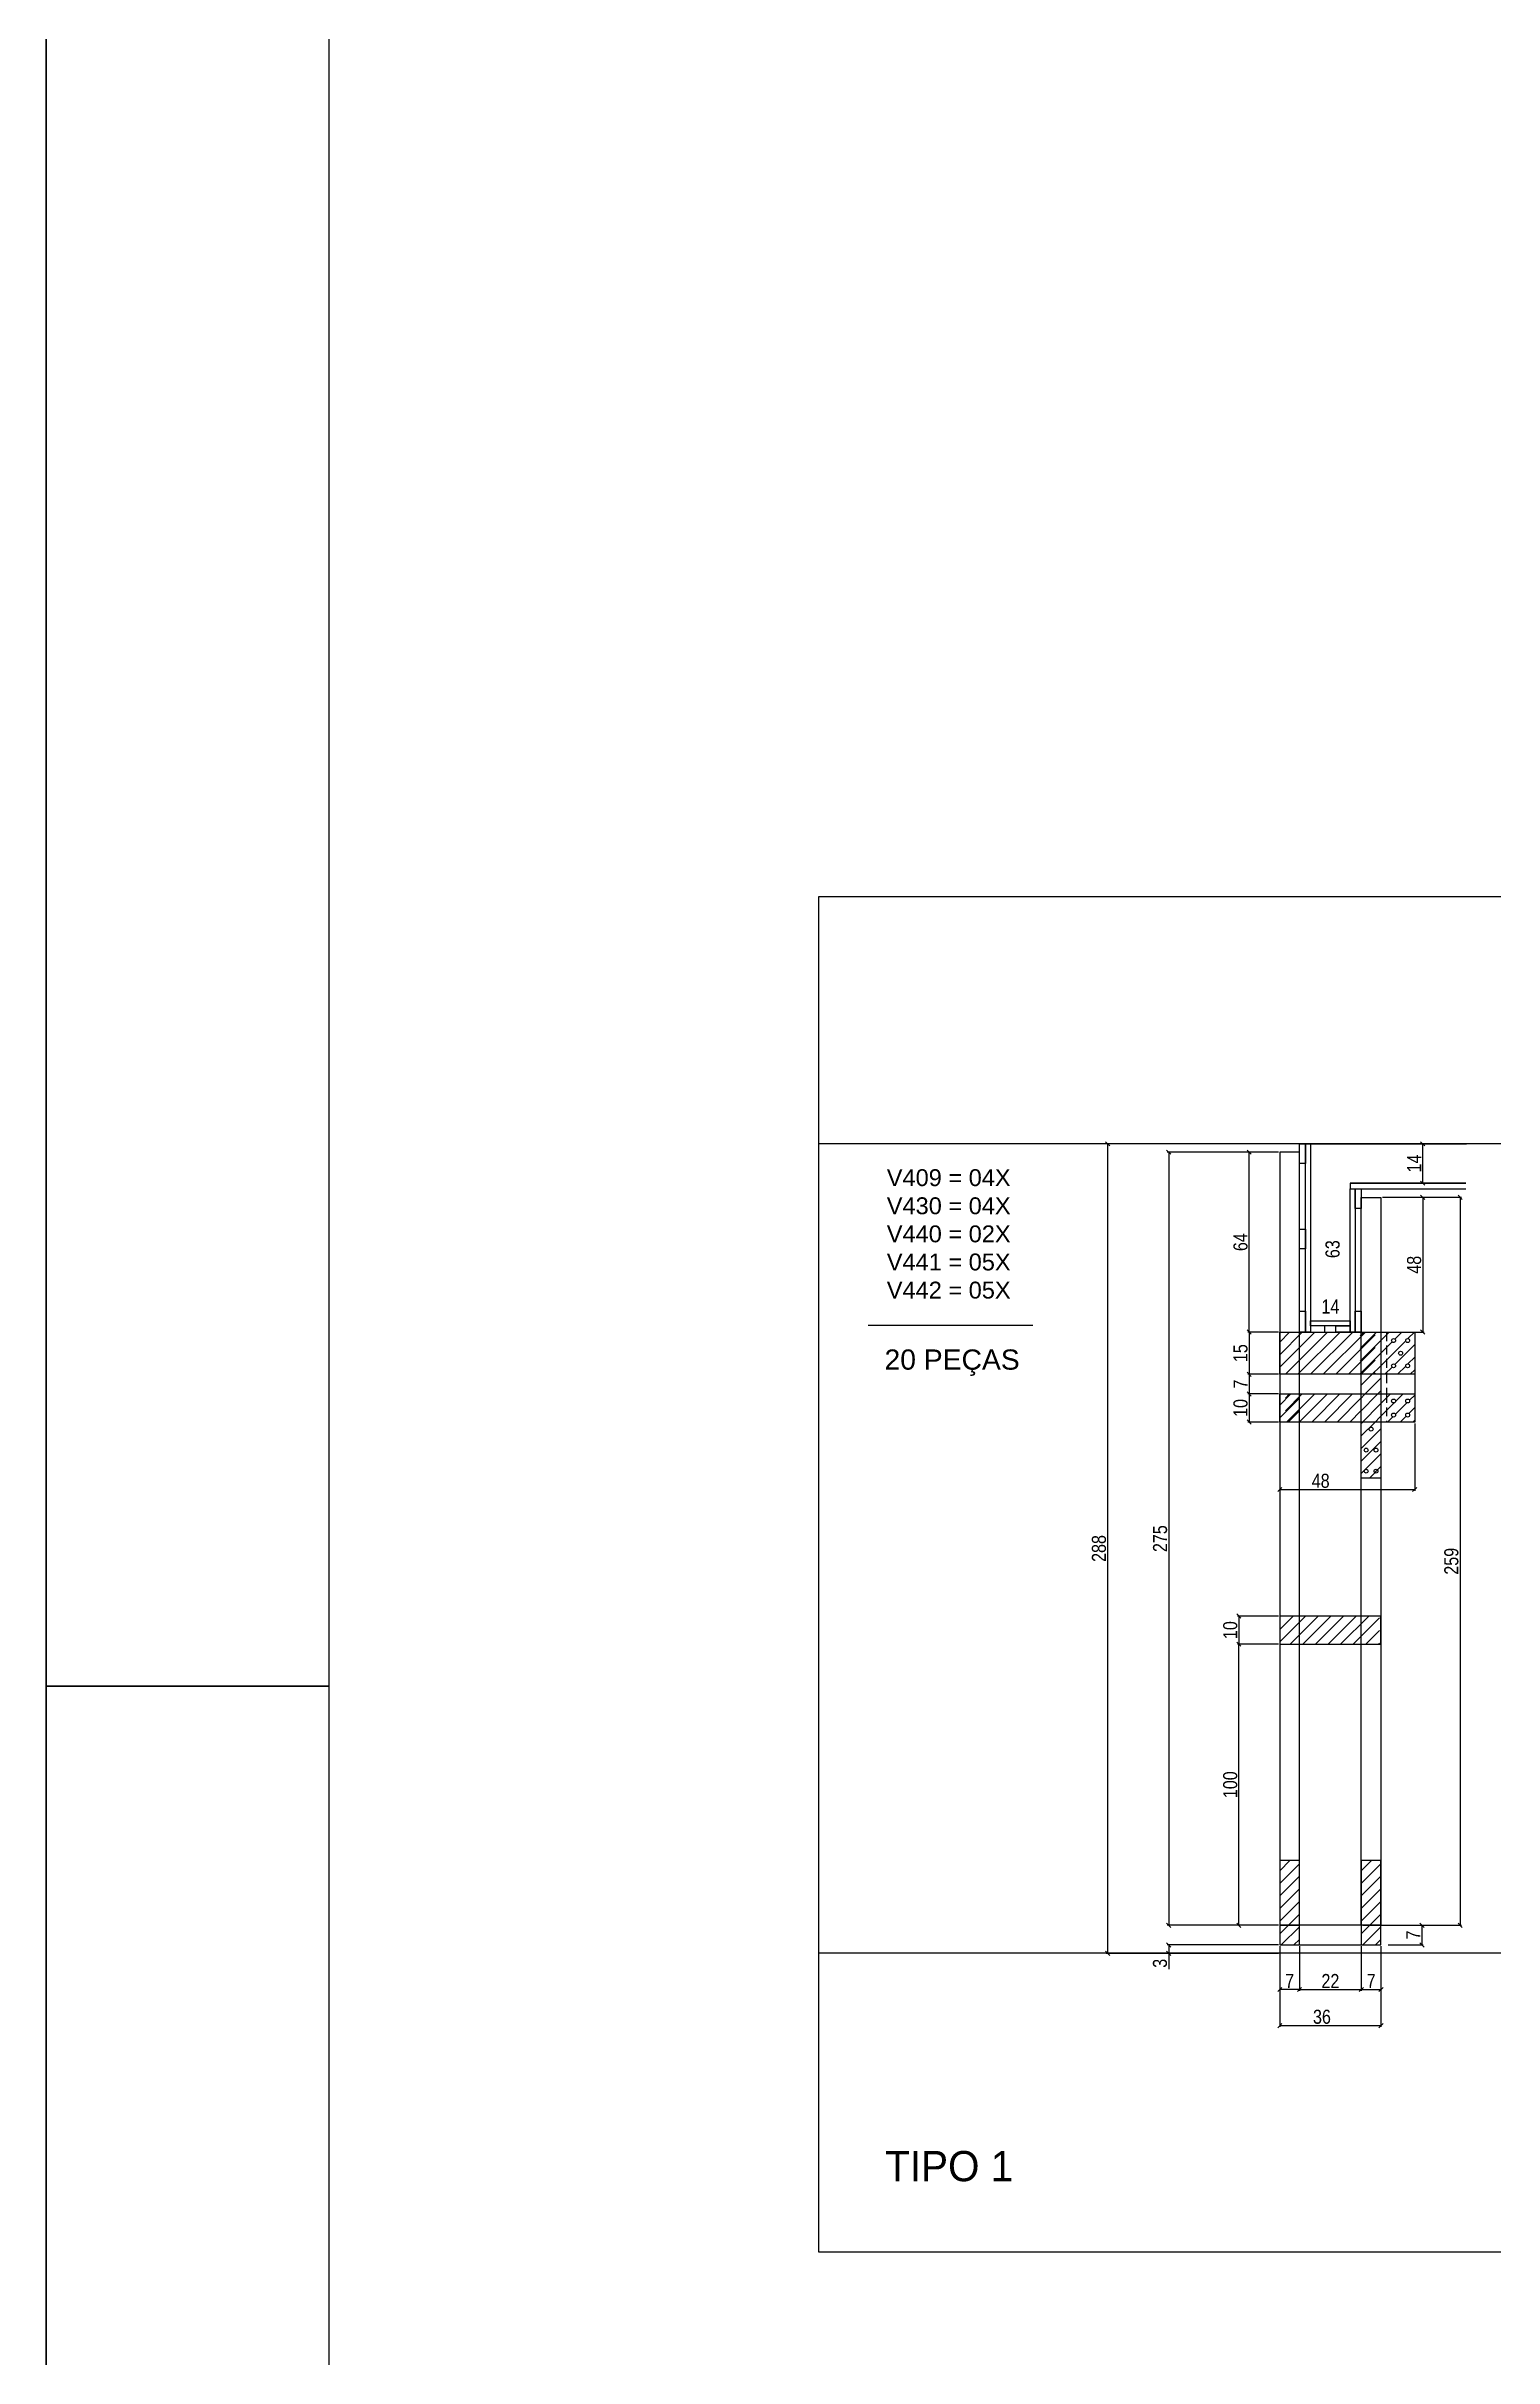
# Model space of a CAD drawing. Extents: x 17311 to 161354, y 153625 to 213544.
# Drawn here: x 17311 to 18340, y 209403 to 211047 of the extents above; entities that cross this region are included whole.
import ezdxf

# ---------------------------------------------------------------- set-up
doc = ezdxf.new("R2010")
doc.units = 0
doc.linetypes.add('DASHED2', pattern=[9.525, 6.35, -3.175])
doc.layers.get('0').update_dxf_attribs({"linetype": 'CONTINUOUS'})
doc.layers.get('DEFPOINTS').update_dxf_attribs({"linetype": 'CONTINUOUS'})
for name, color, linetype in [('8', 111, 'CONTINUOUS'), ('COTA', 241, 'CONTINUOUS'), ('detalhes', 4, 'CONTINUOUS'), ('HACHURA', 8, 'CONTINUOUS'), ('Painéis', 200, 'CONTINUOUS'), ('SARR_2.2x10', 60, 'CONTINUOUS'), ('SARR_7x7', 40, 'CONTINUOUS'), ('TIRAS REESCORAMENTO', 252, 'CONTINUOUS'), ('VIGAS', 3, 'CONTINUOUS')]:
    doc.layers.add(name, color=color, linetype=linetype)
doc.layers.add('FOLHA', color=255, linetype='CONTINUOUS', lineweight=40)
doc.layers.add('resinado', color=7, linetype='CONTINUOUS', true_color=0xff6161)
doc.styles.add('COTA TECNICA 2X', font='techl___.ttf', dxfattribs={"height": 10})
doc.styles.add('R80-50', font='arial.ttf', dxfattribs={"height": 10})
doc.styles.add('ROMAS860', font='ROMAS860.SHX', dxfattribs={"height": 8.5})
doc.dimstyles.new('SECAO', dxfattribs={"dimscale": 0.333333, "dimtxt": 5, "dimasz": 9, "dimexe": 3, "dimexo": 3, "dimgap": 3, "dimtad": 1, "dimdec": 1, "dimlfac": 0.5, "dimzin": 12, "dimdsep": 46, "dimtxsty": 'COTA TECNICA 2X', "dimblk1": 'OBLIQUE', "dimblk2": 'OBLIQUE', "dimsah": 1, "dimcen": 0.9, "dimclrd": 4, "dimclre": 4, "dimclrt": 240, "dimadec": 1, "dimazin": 3, "dimtfac": 1, "dimtdec": 1, "dimtmove": 0, "dimatfit": 3, "dimfxl": 1, "dimtolj": 1, "dimtzin": 12, "dimarcsym": 0})
pattern_1 = [(45, (-7949.539, 12591.5495), (-4.49012806, 4.49012806), [])]
pattern_2 = [(45, (-7939.539, 12591.5495), (-4.49012806, 4.49012806), [])]

# ---------------------------------------------------------------- blocks, each defined once
blk = doc.blocks.new('_Oblique')
at = {"color": 0, "linetype": 'ByBlock', "lineweight": -2}
blk.add_line((-0.5, -0.5), (0.5, 0.5), dxfattribs=at)
blk = doc.blocks.new('*D2801')
at = {"layer": 'DEFPOINTS', "color": 0, "transparency": 16777216}
for p in [(18188.1, 210260.4), (18109.1, 209710.3), (18188.1, 209710.3)]:
    blk.add_point(p, dxfattribs=at)
at = {"layer": 'detalhes', "color": 4, "lineweight": -2, "transparency": 16777216}
for p, q in [((18187.1, 210260.4), (18108.1, 210260.4)), ((18109.1, 210260.4), (18109.1, 209710.3)), ((18187.1, 209710.3), (18108.1, 209710.3))]:
    blk.add_line(p, q, dxfattribs=at)
at = {"layer": 'detalhes', "color": 4, "lineweight": -2, "transparency": 16777216, "xscale": 3, "yscale": 3, "zscale": 3}
for p, rotation in [((18109.1, 210260.4), 90), ((18109.1, 209710.3), 270)]:
    blk.add_blockref('_Oblique', p, dxfattribs=dict(at, rotation=rotation))
at = {"layer": 'detalhes', "color": 240, "transparency": 16777216, "insert": (18103, 209985.4), "char_height": 10, "attachment_point": 5, "rotation": 90, "style": 'COTA TECNICA 2X'}
blk.add_mtext('\\A1;275', dxfattribs=at)
blk = doc.blocks.new('*D2802')
at = {"layer": 'DEFPOINTS', "color": 0, "transparency": 16777216}
for p in [(18188.1, 209696.3), (18260.1, 209696.3), (18260.1, 209638.9)]:
    blk.add_point(p, dxfattribs=at)
at = {"layer": 'detalhes', "color": 4, "lineweight": -2, "transparency": 16777216}
for p, q in [((18188.1, 209695.3), (18188.1, 209637.9)), ((18260.1, 209695.3), (18260.1, 209637.9)), ((18188.1, 209638.9), (18260.1, 209638.9))]:
    blk.add_line(p, q, dxfattribs=at)
at = {"layer": 'detalhes', "color": 4, "lineweight": -2, "transparency": 16777216, "xscale": 3, "yscale": 3, "zscale": 3, "rotation": 180}
blk.add_blockref('_Oblique', (18188.1, 209638.9), dxfattribs=at)
at = {"layer": 'detalhes', "color": 4, "lineweight": -2, "transparency": 16777216, "xscale": 3, "yscale": 3, "zscale": 3}
blk.add_blockref('_Oblique', (18260.1, 209638.9), dxfattribs=at)
at = {"layer": 'detalhes', "color": 240, "transparency": 16777216, "insert": (18218.1, 209645.1), "char_height": 10, "attachment_point": 5, "style": 'COTA TECNICA 2X'}
blk.add_mtext('\\A1;36', dxfattribs=at)
blk = doc.blocks.new('*D2803')
at = {"layer": 'DEFPOINTS', "color": 0, "transparency": 16777216}
for p in [(18202.1, 209696.3), (18246.1, 209696.3), (18246.1, 209664.6)]:
    blk.add_point(p, dxfattribs=at)
at = {"layer": 'detalhes', "color": 4, "lineweight": -2, "transparency": 16777216}
for p, q in [((18202.1, 209695.3), (18202.1, 209663.6)), ((18246.1, 209695.3), (18246.1, 209663.6)), ((18202.1, 209664.6), (18246.1, 209664.6))]:
    blk.add_line(p, q, dxfattribs=at)
at = {"layer": 'detalhes', "color": 4, "lineweight": -2, "transparency": 16777216, "xscale": 3, "yscale": 3, "zscale": 3, "rotation": 180}
blk.add_blockref('_Oblique', (18202.1, 209664.6), dxfattribs=at)
at = {"layer": 'detalhes', "color": 4, "lineweight": -2, "transparency": 16777216, "xscale": 3, "yscale": 3, "zscale": 3}
blk.add_blockref('_Oblique', (18246.1, 209664.6), dxfattribs=at)
at = {"layer": 'detalhes', "color": 240, "transparency": 16777216, "insert": (18224.1, 209670.6), "char_height": 10, "attachment_point": 5, "style": 'COTA TECNICA 2X'}
blk.add_mtext('\\A1;22', dxfattribs=at)
blk = doc.blocks.new('*D2804')
at = {"layer": 'DEFPOINTS', "color": 0, "transparency": 16777216}
for p in [(18246.1, 209664.6), (18260.1, 209664.6), (18260.1, 209664.6)]:
    blk.add_point(p, dxfattribs=at)
at = {"layer": 'detalhes', "color": 4, "lineweight": -2, "transparency": 16777216}
blk.add_line((18246.1, 209664.6), (18260.1, 209664.6), dxfattribs=at)
at = {"layer": 'detalhes', "color": 4, "lineweight": -2, "transparency": 16777216, "xscale": 3, "yscale": 3, "zscale": 3, "rotation": 180}
blk.add_blockref('_Oblique', (18246.1, 209664.6), dxfattribs=at)
at = {"layer": 'detalhes', "color": 4, "lineweight": -2, "transparency": 16777216, "xscale": 3, "yscale": 3, "zscale": 3}
blk.add_blockref('_Oblique', (18260.1, 209664.6), dxfattribs=at)
at = {"layer": 'detalhes', "color": 240, "transparency": 16777216, "insert": (18253.1, 209670.7), "char_height": 10, "attachment_point": 5, "style": 'COTA TECNICA 2X'}
blk.add_mtext('\\A1;7', dxfattribs=at)
blk = doc.blocks.new('*D2805')
at = {"layer": 'DEFPOINTS', "color": 0, "transparency": 16777216}
for p in [(18188.1, 209664.6), (18188.1, 209664.6), (18202.1, 209664.6)]:
    blk.add_point(p, dxfattribs=at)
at = {"layer": 'detalhes', "color": 4, "lineweight": -2, "transparency": 16777216}
blk.add_line((18202.1, 209664.6), (18188.1, 209664.6), dxfattribs=at)
at = {"layer": 'detalhes', "color": 4, "lineweight": -2, "transparency": 16777216, "xscale": 3, "yscale": 3, "zscale": 3, "rotation": 180}
blk.add_blockref('_Oblique', (18188.1, 209664.6), dxfattribs=at)
at = {"layer": 'detalhes', "color": 4, "lineweight": -2, "transparency": 16777216, "xscale": 3, "yscale": 3, "zscale": 3}
blk.add_blockref('_Oblique', (18202.1, 209664.6), dxfattribs=at)
at = {"layer": 'detalhes', "color": 240, "transparency": 16777216, "insert": (18195.1, 209670.7), "char_height": 10, "attachment_point": 5, "style": 'COTA TECNICA 2X'}
blk.add_mtext('\\A1;7', dxfattribs=at)
blk = doc.blocks.new('*D2806')
at = {"layer": 'DEFPOINTS', "color": 0, "transparency": 16777216}
for p in [(18188.1, 209930.3), (18159, 209910.3), (18188.1, 209910.3)]:
    blk.add_point(p, dxfattribs=at)
at = {"layer": 'detalhes', "color": 4, "lineweight": -2, "transparency": 16777216}
for p, q in [((18187.1, 209930.3), (18158, 209930.3)), ((18159, 209930.3), (18159, 209910.3)), ((18187.1, 209910.3), (18158, 209910.3))]:
    blk.add_line(p, q, dxfattribs=at)
at = {"layer": 'detalhes', "color": 4, "lineweight": -2, "transparency": 16777216, "xscale": 3, "yscale": 3, "zscale": 3}
for p, rotation in [((18159, 209930.3), 90), ((18159, 209910.3), 270)]:
    blk.add_blockref('_Oblique', p, dxfattribs=dict(at, rotation=rotation))
at = {"layer": 'detalhes', "color": 240, "transparency": 16777216, "insert": (18152.9, 209920.3), "char_height": 10, "attachment_point": 5, "rotation": 90, "style": 'COTA TECNICA 2X'}
blk.add_mtext('\\A1;10', dxfattribs=at)
blk = doc.blocks.new('*D2807')
at = {"layer": 'DEFPOINTS', "color": 0, "transparency": 16777216}
for p in [(18166.3, 210260.4), (18188.1, 210260.4), (18188.1, 210132.4)]:
    blk.add_point(p, dxfattribs=at)
at = {"layer": 'detalhes', "color": 4, "lineweight": -2, "transparency": 16777216}
for p, q in [((18187.1, 210260.4), (18165.3, 210260.4)), ((18166.3, 210132.4), (18166.3, 210260.4)), ((18187.1, 210132.4), (18165.3, 210132.4))]:
    blk.add_line(p, q, dxfattribs=at)
at = {"layer": 'detalhes', "color": 4, "lineweight": -2, "transparency": 16777216, "xscale": 3, "yscale": 3, "zscale": 3}
for p, rotation in [((18166.3, 210260.4), 90), ((18166.3, 210132.4), 270)]:
    blk.add_blockref('_Oblique', p, dxfattribs=dict(at, rotation=rotation))
at = {"layer": 'detalhes', "color": 240, "transparency": 16777216, "insert": (18160.2, 210196.4), "char_height": 10, "attachment_point": 5, "rotation": 90, "style": 'COTA TECNICA 2X'}
blk.add_mtext('\\A1;64', dxfattribs=at)
blk = doc.blocks.new('*D2808')
at = {"layer": 'DEFPOINTS', "color": 0, "transparency": 16777216}
for p in [(18260.1, 210228.3), (18260.1, 210132.4), (18289.8, 210132.4)]:
    blk.add_point(p, dxfattribs=at)
at = {"layer": 'detalhes', "color": 4, "lineweight": -2, "transparency": 16777216}
for p, q in [((18261.1, 210228.3), (18290.8, 210228.3)), ((18289.8, 210228.3), (18289.8, 210132.4)), ((18261.1, 210132.4), (18290.8, 210132.4))]:
    blk.add_line(p, q, dxfattribs=at)
at = {"layer": 'detalhes', "color": 4, "lineweight": -2, "transparency": 16777216, "xscale": 3, "yscale": 3, "zscale": 3}
for p, rotation in [((18289.8, 210228.3), 90), ((18289.8, 210132.4), 270)]:
    blk.add_blockref('_Oblique', p, dxfattribs=dict(at, rotation=rotation))
at = {"layer": 'detalhes', "color": 240, "transparency": 16777216, "insert": (18283.7, 210180.3), "char_height": 10, "attachment_point": 5, "rotation": 90, "style": 'COTA TECNICA 2X'}
blk.add_mtext('\\A1;48', dxfattribs=at)
blk = doc.blocks.new('*D2809')
at = {"layer": 'DEFPOINTS', "color": 0, "transparency": 16777216}
for p in [(18202.1, 210266.4), (18065.6, 209690.3), (18188.1, 209690.3)]:
    blk.add_point(p, dxfattribs=at)
at = {"layer": 'detalhes', "color": 4, "lineweight": -2, "transparency": 16777216}
for p, q in [((18201.1, 210266.4), (18064.6, 210266.4)), ((18065.6, 210266.4), (18065.6, 209690.3)), ((18187.1, 209690.3), (18064.6, 209690.3))]:
    blk.add_line(p, q, dxfattribs=at)
at = {"layer": 'detalhes', "color": 4, "lineweight": -2, "transparency": 16777216, "xscale": 3, "yscale": 3, "zscale": 3}
for p, rotation in [((18065.6, 210266.4), 90), ((18065.6, 209690.3), 270)]:
    blk.add_blockref('_Oblique', p, dxfattribs=dict(at, rotation=rotation))
at = {"layer": 'detalhes', "color": 240, "transparency": 16777216, "insert": (18059.5, 209978.4), "char_height": 10, "attachment_point": 5, "rotation": 90, "style": 'COTA TECNICA 2X'}
blk.add_mtext('\\A1;288', dxfattribs=at)
blk = doc.blocks.new('*D2810')
at = {"layer": 'DEFPOINTS', "color": 0, "transparency": 16777216}
for p in [(18109.1, 209690.3), (18188.1, 209696.3), (18188.1, 209690.3)]:
    blk.add_point(p, dxfattribs=at)
at = {"layer": 'detalhes', "color": 4, "lineweight": -2, "transparency": 16777216}
for p, q in [((18187.1, 209696.3), (18108.1, 209696.3)), ((18187.1, 209690.3), (18108.1, 209690.3)), ((18109.1, 209696.3), (18109.1, 209690.3)), ((18109.1, 209690.3), (18109.1, 209679))]:
    blk.add_line(p, q, dxfattribs=at)
at = {"layer": 'detalhes', "color": 4, "lineweight": -2, "transparency": 16777216, "xscale": 3, "yscale": 3, "zscale": 3}
for p, rotation in [((18109.1, 209696.3), 90), ((18109.1, 209690.3), 270)]:
    blk.add_blockref('_Oblique', p, dxfattribs=dict(at, rotation=rotation))
at = {"layer": 'detalhes', "color": 240, "transparency": 16777216, "insert": (18102.9, 209683.2), "char_height": 10, "attachment_point": 5, "rotation": 90, "style": 'COTA TECNICA 2X'}
blk.add_mtext('\\A1;3', dxfattribs=at)
blk = doc.blocks.new('*D2811')
at = {"layer": 'DEFPOINTS', "color": 0, "transparency": 16777216}
for p in [(18225.1, 210266.4), (18232, 210266.4), (18225.1, 210140.4)]:
    blk.add_point(p, dxfattribs=at)
at = {"layer": 'detalhes', "color": 240, "transparency": 16777216, "insert": (18225.7, 210191.4), "char_height": 10, "attachment_point": 5, "rotation": 90, "style": 'COTA TECNICA 2X'}
blk.add_mtext('\\A1;63', dxfattribs=at)
blk = doc.blocks.new('*D2812')
at = {"layer": 'DEFPOINTS', "color": 0, "transparency": 16777216}
for p in [(18210.1, 210144.5), (18238.1, 210144.5), (18238.1, 210144.5)]:
    blk.add_point(p, dxfattribs=at)
at = {"layer": 'detalhes', "color": 240, "transparency": 16777216, "insert": (18224.1, 210150.6), "char_height": 10, "attachment_point": 5, "style": 'COTA TECNICA 2X'}
blk.add_mtext('\\A1;14', dxfattribs=at)
blk = doc.blocks.new('*D2813')
at = {"layer": 'DEFPOINTS', "color": 0, "transparency": 16777216}
for p in [(18159, 209910.3), (18188.1, 209910.3), (18187.1, 209710.3)]:
    blk.add_point(p, dxfattribs=at)
at = {"layer": 'detalhes', "color": 4, "lineweight": -2, "transparency": 16777216}
for p, q in [((18187.1, 209910.3), (18158, 209910.3)), ((18159, 209710.3), (18159, 209910.3)), ((18186.1, 209710.3), (18158, 209710.3))]:
    blk.add_line(p, q, dxfattribs=at)
at = {"layer": 'detalhes', "color": 4, "lineweight": -2, "transparency": 16777216, "xscale": 3, "yscale": 3, "zscale": 3}
for p, rotation in [((18159, 209910.3), 90), ((18159, 209710.3), 270)]:
    blk.add_blockref('_Oblique', p, dxfattribs=dict(at, rotation=rotation))
at = {"layer": 'detalhes', "color": 240, "transparency": 16777216, "insert": (18152.9, 209810.3), "char_height": 10, "attachment_point": 5, "rotation": 90, "style": 'COTA TECNICA 2X'}
blk.add_mtext('\\A1;100', dxfattribs=at)
blk = doc.blocks.new('*D2814')
at = {"layer": 'DEFPOINTS', "color": 0, "transparency": 16777216}
for p in [(18188.1, 210092.4), (18284.1, 210068.4), (18284.1, 210020.4)]:
    blk.add_point(p, dxfattribs=at)
at = {"layer": 'detalhes', "color": 4, "lineweight": -2, "transparency": 16777216}
for p, q in [((18188.1, 210091.4), (18188.1, 210019.4)), ((18284.1, 210067.4), (18284.1, 210019.4)), ((18188.1, 210020.4), (18284.1, 210020.4))]:
    blk.add_line(p, q, dxfattribs=at)
at = {"layer": 'detalhes', "color": 4, "lineweight": -2, "transparency": 16777216, "xscale": 3, "yscale": 3, "zscale": 3, "rotation": 180}
blk.add_blockref('_Oblique', (18188.1, 210020.4), dxfattribs=at)
at = {"layer": 'detalhes', "color": 4, "lineweight": -2, "transparency": 16777216, "xscale": 3, "yscale": 3, "zscale": 3}
blk.add_blockref('_Oblique', (18284.1, 210020.4), dxfattribs=at)
at = {"layer": 'detalhes', "color": 240, "transparency": 16777216, "insert": (18217.2, 210026.5), "char_height": 10, "attachment_point": 5, "style": 'COTA TECNICA 2X'}
blk.add_mtext('\\A1;48', dxfattribs=at)
blk = doc.blocks.new('*D2815')
at = {"layer": 'DEFPOINTS', "color": 0, "transparency": 16777216}
for p in [(18286.7, 210266.4), (18289.8, 210266.4), (18286.7, 210238.4)]:
    blk.add_point(p, dxfattribs=at)
at = {"layer": 'detalhes', "color": 4, "lineweight": -2, "transparency": 16777216}
for p, q in [((18287.7, 210266.4), (18290.8, 210266.4)), ((18289.8, 210238.4), (18289.8, 210266.4)), ((18287.7, 210238.4), (18290.8, 210238.4))]:
    blk.add_line(p, q, dxfattribs=at)
at = {"layer": 'detalhes', "color": 4, "lineweight": -2, "transparency": 16777216, "xscale": 3, "yscale": 3, "zscale": 3}
for p, rotation in [((18289.8, 210266.4), 90), ((18289.8, 210238.4), 270)]:
    blk.add_blockref('_Oblique', p, dxfattribs=dict(at, rotation=rotation))
at = {"layer": 'detalhes', "color": 240, "transparency": 16777216, "insert": (18283.7, 210252.4), "char_height": 10, "attachment_point": 5, "rotation": 90, "style": 'COTA TECNICA 2X'}
blk.add_mtext('\\A1;14', dxfattribs=at)
blk = doc.blocks.new('*D2816')
at = {"layer": 'DEFPOINTS', "color": 0, "transparency": 16777216}
for p in [(18261.1, 210228.3), (18261.1, 209710.3), (18316.4, 209710.3)]:
    blk.add_point(p, dxfattribs=at)
at = {"layer": 'detalhes', "color": 4, "lineweight": -2, "transparency": 16777216}
for p, q in [((18262.1, 210228.3), (18317.4, 210228.3)), ((18316.4, 210228.3), (18316.4, 209710.3)), ((18262.1, 209710.3), (18317.4, 209710.3))]:
    blk.add_line(p, q, dxfattribs=at)
at = {"layer": 'detalhes', "color": 4, "lineweight": -2, "transparency": 16777216, "xscale": 3, "yscale": 3, "zscale": 3}
for p, rotation in [((18316.4, 210228.3), 90), ((18316.4, 209710.3), 270)]:
    blk.add_blockref('_Oblique', p, dxfattribs=dict(at, rotation=rotation))
at = {"layer": 'detalhes', "color": 240, "transparency": 16777216, "insert": (18310.2, 209969.3), "char_height": 10, "attachment_point": 5, "rotation": 90, "style": 'COTA TECNICA 2X'}
blk.add_mtext('\\A1;259', dxfattribs=at)
blk = doc.blocks.new('*D2817')
at = {"layer": 'DEFPOINTS', "color": 0, "transparency": 16777216}
for p in [(18246.1, 209710.3), (18264.1, 209696.3), (18289.2, 209696.3)]:
    blk.add_point(p, dxfattribs=at)
at = {"layer": 'detalhes', "color": 4, "lineweight": -2, "transparency": 16777216}
for p, q in [((18247.1, 209710.3), (18290.2, 209710.3)), ((18289.2, 209710.3), (18289.2, 209696.3)), ((18265.1, 209696.3), (18290.2, 209696.3))]:
    blk.add_line(p, q, dxfattribs=at)
at = {"layer": 'detalhes', "color": 4, "lineweight": -2, "transparency": 16777216, "xscale": 3, "yscale": 3, "zscale": 3}
for p, rotation in [((18289.2, 209710.3), 90), ((18289.2, 209696.3), 270)]:
    blk.add_blockref('_Oblique', p, dxfattribs=dict(at, rotation=rotation))
at = {"layer": 'detalhes', "color": 240, "transparency": 16777216, "insert": (18283.1, 209703.3), "char_height": 10, "attachment_point": 5, "rotation": 90, "style": 'COTA TECNICA 2X'}
blk.add_mtext('\\A1;7', dxfattribs=at)
blk = doc.blocks.new('*D2818')
at = {"layer": 'DEFPOINTS', "color": 0, "transparency": 16777216}
for p in [(18188.1, 210132.4), (18166.3, 210102.4), (18188.1, 210102.4)]:
    blk.add_point(p, dxfattribs=at)
at = {"layer": 'detalhes', "color": 4, "lineweight": -2, "transparency": 16777216}
for p, q in [((18187.1, 210132.4), (18165.3, 210132.4)), ((18166.3, 210132.4), (18166.3, 210102.4)), ((18187.1, 210102.4), (18165.3, 210102.4))]:
    blk.add_line(p, q, dxfattribs=at)
at = {"layer": 'detalhes', "color": 4, "lineweight": -2, "transparency": 16777216, "xscale": 3, "yscale": 3, "zscale": 3}
for p, rotation in [((18166.3, 210132.4), 90), ((18166.3, 210102.4), 270)]:
    blk.add_blockref('_Oblique', p, dxfattribs=dict(at, rotation=rotation))
at = {"layer": 'detalhes', "color": 240, "transparency": 16777216, "insert": (18160.2, 210117.4), "char_height": 10, "attachment_point": 5, "rotation": 90, "style": 'COTA TECNICA 2X'}
blk.add_mtext('\\A1;15', dxfattribs=at)
blk = doc.blocks.new('*D2819')
at = {"layer": 'DEFPOINTS', "color": 0, "transparency": 16777216}
for p in [(18188.1, 210088.4), (18166.3, 210068.4), (18188.1, 210068.4)]:
    blk.add_point(p, dxfattribs=at)
at = {"layer": 'detalhes', "color": 4, "lineweight": -2, "transparency": 16777216}
for p, q in [((18187.1, 210088.4), (18165.3, 210088.4)), ((18166.3, 210088.4), (18166.3, 210068.4)), ((18187.1, 210068.4), (18165.3, 210068.4))]:
    blk.add_line(p, q, dxfattribs=at)
at = {"layer": 'detalhes', "color": 4, "lineweight": -2, "transparency": 16777216, "xscale": 3, "yscale": 3, "zscale": 3}
for p, rotation in [((18166.3, 210088.4), 90), ((18166.3, 210068.4), 270)]:
    blk.add_blockref('_Oblique', p, dxfattribs=dict(at, rotation=rotation))
at = {"layer": 'detalhes', "color": 240, "transparency": 16777216, "insert": (18160.2, 210078.4), "char_height": 10, "attachment_point": 5, "rotation": 90, "style": 'COTA TECNICA 2X'}
blk.add_mtext('\\A1;10', dxfattribs=at)
blk = doc.blocks.new('*D2820')
at = {"layer": 'DEFPOINTS', "color": 0, "transparency": 16777216}
for p in [(18188.1, 210102.4), (18166.3, 210088.4), (18188.1, 210088.4)]:
    blk.add_point(p, dxfattribs=at)
at = {"layer": 'detalhes', "color": 4, "lineweight": -2, "transparency": 16777216}
for p, q in [((18187.1, 210102.4), (18165.3, 210102.4)), ((18166.3, 210102.4), (18166.3, 210088.4)), ((18187.1, 210088.4), (18165.3, 210088.4))]:
    blk.add_line(p, q, dxfattribs=at)
at = {"layer": 'detalhes', "color": 4, "lineweight": -2, "transparency": 16777216, "xscale": 3, "yscale": 3, "zscale": 3}
for p, rotation in [((18166.3, 210102.4), 90), ((18166.3, 210088.4), 270)]:
    blk.add_blockref('_Oblique', p, dxfattribs=dict(at, rotation=rotation))
at = {"layer": 'detalhes', "color": 240, "transparency": 16777216, "insert": (18160.2, 210095.4), "char_height": 10, "attachment_point": 5, "rotation": 90, "style": 'COTA TECNICA 2X'}
blk.add_mtext('\\A1;7', dxfattribs=at)

msp = doc.modelspace()

# ---------------------------------------------------------------- hatches: boundary and pattern name
at = {"layer": 'COTA'}
h = msp.add_hatch(dxfattribs=at)
h.set_pattern_fill('ANSI31', color=256, scale=2, style=0)
h.set_pattern_definition(pattern_2)
h.paths.add_polyline_path([(18256.06, 210132.37), (18188.06, 210132.37), (18188.06, 210102.37), (18256.06, 210102.37)])
h = msp.add_hatch(dxfattribs=at)
h.set_pattern_fill('ANSI31', color=256, scale=2, style=0)
h.set_pattern_definition(pattern_1)
h.paths.add_polyline_path([(18259.26, 210132.37), (18245.26, 210132.37), (18245.26, 210102.37), (18259.26, 210102.37)])
h = msp.add_hatch(dxfattribs=at)
h.set_pattern_fill('ANSI31', color=256, scale=2, style=0)
h.set_pattern_definition(pattern_1)
h.paths.add_polyline_path([(18284.06, 210132.37), (18259.26, 210132.37), (18259.26, 210102.37), (18284.06, 210102.37)])
h.paths.add_polyline_path([(18270.46, 210108.37, -1), (18267.66, 210108.37, -1)], flags=16)
h.paths.add_polyline_path([(18272.66, 210117.37, -1), (18275.46, 210117.37, -1)], flags=16)
h.paths.add_polyline_path([(18267.66, 210126.37, -1), (18270.46, 210126.37, -1)], flags=16)
h.paths.add_polyline_path([(18280.46, 210108.37, -1), (18277.66, 210108.37, -1)], flags=16)
h.paths.add_polyline_path([(18277.66, 210126.37, -1), (18280.46, 210126.37, -1)], flags=16)
h = msp.add_hatch(dxfattribs=at)
h.set_pattern_fill('ANSI31', color=256, scale=2, style=0)
h.set_pattern_definition(pattern_1)
h.paths.add_polyline_path([(18246.06, 210102.37), (18246.06, 210088.37), (18260.06, 210088.37), (18260.06, 210102.37)])
h = msp.add_hatch(dxfattribs=at)
h.set_pattern_fill('ANSI31', color=256, scale=2, style=0)
h.set_pattern_definition(pattern_2)
h.paths.add_polyline_path([(18202.06, 210088.37), (18188.06, 210088.37), (18188.06, 210068.37), (18202.06, 210068.37)])
h = msp.add_hatch(dxfattribs=at)
h.set_pattern_fill('ANSI31', color=256, scale=2, style=0)
h.set_pattern_definition(pattern_1)
h.paths.add_polyline_path([(18246.06, 210088.37), (18192.06, 210088.37), (18192.06, 210068.37), (18246.06, 210068.37)])
h = msp.add_hatch(dxfattribs=at)
h.set_pattern_fill('ANSI31', color=256, scale=2, style=0)
h.set_pattern_definition(pattern_1)
h.paths.add_polyline_path([(18259.26, 210088.37), (18245.26, 210088.37), (18245.26, 210068.37), (18259.26, 210068.37)])
h = msp.add_hatch(dxfattribs=at)
h.set_pattern_fill('ANSI31', color=256, scale=2, style=0)
h.set_pattern_definition(pattern_1)
h.paths.add_polyline_path([(18284.06, 210088.37), (18259.26, 210088.37), (18259.26, 210068.37), (18284.06, 210068.37)])
h.paths.add_polyline_path([(18267.66, 210083.37, -1), (18270.46, 210083.37, -1)], flags=16)
h.paths.add_polyline_path([(18270.46, 210073.37, -1), (18267.66, 210073.37, -1)], flags=16)
h.paths.add_polyline_path([(18277.66, 210083.37, -1), (18280.46, 210083.37, -1)], flags=16)
h.paths.add_polyline_path([(18280.46, 210073.37, -1), (18277.66, 210073.37, -1)], flags=16)
h = msp.add_hatch(dxfattribs=at)
h.set_pattern_fill('ANSI31', color=256, scale=2, style=0)
h.set_pattern_definition(pattern_1)
h.paths.add_polyline_path([(18246.06, 210028.43), (18260.06, 210028.43), (18260.06, 210068.37), (18246.06, 210068.37)])
h = msp.add_hatch(dxfattribs=at)
h.set_pattern_fill('ANSI31', color=256, scale=2, style=0)
h.set_pattern_definition([(45, (-7949.539, 12637.5495), (-4.49012806, 4.49012806), [])])
h.paths.add_polyline_path([(18259.06, 209930.34), (18188.06, 209930.34), (18188.06, 209910.34), (18259.06, 209910.34)])
h = msp.add_hatch(dxfattribs=at)
h.set_pattern_fill('ANSI31', color=256, scale=2, style=0)
h.set_pattern_definition([(45, (-1656.154, 203887.1345), (-4.490128, 4.490128), [])])
h.paths.add_polyline_path([(18188.06, 209696.33), (18202.06, 209696.33), (18202.06, 209756.33), (18188.06, 209756.33)])
h = msp.add_hatch(dxfattribs=at)
h.set_pattern_fill('ANSI31', color=256, scale=2, style=0)
h.set_pattern_definition([(45, (-1598.154, 203887.1345), (-4.490128, 4.490128), [])])
h.paths.add_polyline_path([(18246.06, 209696.33), (18260.06, 209696.33), (18260.06, 209756.33), (18246.06, 209756.33)])

# ---------------------------------------------------------------- linework, layer by layer
at = {"color": 30}
msp.add_line((17511.8, 205180.82), (17511.8, 213463.46), dxfattribs=at)
at = {"linetype": 'Continuous'}
msp.add_line((18284.06, 210102.37), (18284.06, 210088.37), dxfattribs=at)
msp.add_line((18260.06, 210028.43), (18246.06, 210028.43))
msp.add_lwpolyline([(18210.06, 209696.33), (18260.06, 209696.33), (18260.06, 209710.33), (18188.06, 209710.33), (18188.06, 209696.33), (18210.06, 209696.33)], dxfattribs=at)
for centre in [(18269.06, 210126.37), (18279.06, 210126.37), (18269.06, 210108.37), (18274.06, 210117.37), (18279.06, 210108.37), (18269.06, 210083.37), (18279.06, 210083.37), (18253.06, 210063.37), (18269.06, 210073.37), (18279.06, 210073.37), (18249.56, 210048.4), (18256.56, 210048.4), (18249.56, 210033.43), (18256.56, 210033.43)]:
    msp.add_circle(centre, 1.4)
at = {"layer": '8', "color": 5, "linetype": 'Continuous'}
msp.add_lwpolyline([(18456.91, 209477.62), (17860.1, 209477.62), (17860.1, 210442.41), (18456.91, 210442.41)], close=True, dxfattribs=at)
at = {"layer": 'COTA', "linetype": 'DASHED2'}
for p, q in [((18264.06, 210132.37), (18264.06, 210102.37)), ((18264.06, 210102.37), (18264.06, 210088.37)), ((18264.06, 210088.37), (18264.06, 210068.37))]:
    msp.add_line(p, q, dxfattribs=at)
at = {"layer": 'FOLHA'}
for p, q in [((17310.62, 205100.34), (17310.62, 213543.93)), ((17511.8, 209880.4), (17310.62, 209880.4))]:
    msp.add_line(p, q, dxfattribs=at)
at = {"layer": 'HACHURA', "color": 7}
msp.add_line((17895.25, 210137.33), (18012.4, 210137.33), dxfattribs=at)
at = {"layer": 'Painéis'}
msp.add_lwpolyline([(18188.06, 209910.34), (18260.06, 209910.34), (18260.06, 209930.34), (18188.06, 209930.34), (18188.06, 209910.34)], dxfattribs=at)
for points in [[(18188.06, 209696.33), (18202.06, 209696.33), (18202.06, 209756.33), (18188.06, 209756.33)], [(18246.06, 209696.33), (18260.06, 209696.33), (18260.06, 209756.33), (18246.06, 209756.33)]]:
    msp.add_lwpolyline(points, close=True, dxfattribs=at)
at = {"layer": 'resinado'}
msp.add_line((18238.06, 210238.42), (18320.55, 210238.42), dxfattribs=at)
at = {"layer": 'SARR_2.2x10', "linetype": 'Continuous'}
for points in [[(18284.06, 210102.37), (18188.06, 210102.37), (18188.06, 210132.37), (18284.06, 210132.37)], [(18284.06, 210068.37), (18188.06, 210068.37), (18188.06, 210088.37), (18284.06, 210088.37)]]:
    msp.add_lwpolyline(points, close=True, dxfattribs=at)
at = {"layer": 'SARR_7x7', "linetype": 'Continuous'}
for points in [[(18188.06, 209710.33), (18202.06, 209710.33), (18202.06, 210260.42), (18188.06, 210260.42)], [(18260.06, 209710.33), (18246.06, 209710.33), (18246.06, 210228.29), (18260.06, 210228.29)]]:
    msp.add_lwpolyline(points, close=True, dxfattribs=at)
at = {"layer": 'TIRAS REESCORAMENTO', "linetype": 'ByBlock'}
for p, q in [((22634.59, 210266.33), (17860.1, 210266.33)), ((18210.06, 210266.42), (18321.03, 210266.42)), ((18238.06, 210234.42), (18320.55, 210234.42)), ((22634.59, 209690.33), (17860.1, 209690.33))]:
    msp.add_line(p, q, dxfattribs=at)
for points in [[(18202.06, 210266.42), (18206.46, 210266.42), (18206.46, 210252.42), (18202.06, 210252.42)], [(18241.66, 210234.42), (18246.06, 210234.42), (18246.06, 210220.42), (18241.66, 210220.42)], [(18202.06, 210205.73), (18206.46, 210205.73), (18206.46, 210191.73), (18202.06, 210191.73)], [(18202.06, 210147.37), (18206.46, 210147.37), (18206.46, 210132.37), (18202.06, 210132.37)], [(18241.66, 210147.37), (18246.06, 210147.37), (18246.06, 210132.37), (18241.66, 210132.37)], [(18238.06, 210136.77), (18210.06, 210136.77), (18210.06, 210140.37), (18238.06, 210140.37)], [(18220.06, 210132.37), (18220.06, 210136.77), (18210.06, 210136.77), (18210.06, 210132.37)], [(18228.03, 210132.37), (18228.03, 210136.77), (18238.06, 210136.77), (18238.06, 210132.37)]]:
    msp.add_lwpolyline(points, close=True, dxfattribs=at)
for points in [[(18210.06, 210132.37), (18206.46, 210132.37), (18206.46, 210266.42), (18210.06, 210266.42), (18210.06, 210132.37)], [(18320.55, 210238.42), (18238.06, 210238.42), (18238.06, 210234.42), (18320.55, 210234.42)], [(18241.66, 210132.37), (18238.06, 210132.37), (18238.06, 210234.42), (18241.66, 210234.42), (18241.66, 210132.37)]]:
    msp.add_lwpolyline(points, dxfattribs=at)

# ---------------------------------------------------------------- texts
at = {"linetype": 'Continuous', "style": 'ROMAS860'}
msp.add_text('TIPO 1', height=21.505, dxfattribs=at).set_placement((17907.38, 209528.14))
at = {"layer": 'VIGAS', "color": 7, "attachment_point": 1, "style": 'R80-50'}
for s, width, insert, char_height in [('V409 = 04X\\PV430 = 04X\\PV440 = 02X\\PV441 = 05X\\PV442 = 05X', 124.324, (17908.55, 210248.3), 12), ('20 PEÇAS', 162.221, (17906.93, 210120.04), 14.4)]:
    msp.add_mtext_dynamic_manual_height_columns(s, width=width, gutter_width=50, heights=[0], dxfattribs=dict(at, insert=insert, char_height=char_height))

# ---------------------------------------------------------------- dimensions: what is measured, and where the dimension line sits
at = {"layer": 'detalhes', "color": 3}
for base, p1, p2, picture, middle in [((18065.6, 209690.33), (18202.06, 210266.42), (18188.06, 209690.33), '*D2809', (18059.51, 209978.37)), ((18109.1, 209710.33), (18188.06, 210260.42), (18188.06, 209710.33), '*D2801', (18102.99, 209985.37)), ((18166.29, 210260.42), (18188.06, 210132.37), (18188.06, 210260.42), '*D2807', (18160.19, 210196.39)), ((18289.82, 210266.42), (18286.66, 210238.42), (18286.66, 210266.42), '*D2815', (18283.74, 210252.42)), ((18289.82, 210132.37), (18260.06, 210228.29), (18260.06, 210132.37), '*D2808', (18283.72, 210180.33)), ((18316.36, 209710.33), (18261.06, 210228.29), (18261.06, 209710.33), '*D2816', (18310.22, 209969.31)), ((18166.29, 210102.37), (18188.06, 210132.37), (18188.06, 210102.37), '*D2818', (18160.19, 210117.37)), ((18166.29, 210088.37), (18188.06, 210102.37), (18188.06, 210088.37), '*D2820', (18160.22, 210095.37)), ((18166.29, 210068.37), (18188.06, 210088.37), (18188.06, 210068.37), '*D2819', (18160.19, 210078.37)), ((18158.96, 209910.34), (18188.06, 209930.34), (18188.06, 209910.34), '*D2806', (18152.86, 209920.34)), ((18158.96, 209910.34), (18187.06, 209710.33), (18188.06, 209910.34), '*D2813', (18152.86, 209810.33)), ((18109.1, 209690.33), (18188.06, 209696.33), (18188.06, 209690.33), '*D2810', (18102.89, 209683.16)), ((18289.21, 209696.33), (18246.06, 209710.33), (18264.12, 209696.33), '*D2817', (18283.14, 209703.33))]:
    dim = msp.add_linear_dim(base=base, p1=p1, p2=p2, angle=90, dimstyle='SECAO', dxfattribs=at)
    dim.commit()
    dim.dimension.update_dxf_attribs({"geometry": picture, "text_midpoint": middle})
dim = msp.add_linear_dim(base=(18231.95, 210266.42), p1=(18225.1, 210140.37), p2=(18225.1, 210266.42), angle=90, dimstyle='SECAO', override={"dimse1": 1, "dimse2": 1, "dimsd1": 1, "dimsd2": 1}, dxfattribs=at)
dim.commit()
dim.dimension.update_dxf_attribs({"geometry": '*D2811', "text_midpoint": (18231.95, 210191.39), "dimtype": 160})
dim = msp.add_linear_dim(base=(18238.06, 210144.52), p1=(18210.06, 210144.52), p2=(18238.06, 210144.52), dimstyle='SECAO', override={"dimse1": 1, "dimse2": 1, "dimsd1": 1, "dimsd2": 1}, dxfattribs=at)
dim.commit()
dim.dimension.update_dxf_attribs({"geometry": '*D2812', "text_midpoint": (18224.06, 210150.6)})
for base, p1, p2, picture, middle in [((18284.06, 210020.45), (18188.06, 210092.37), (18284.06, 210068.37), '*D2814', (18217.25, 210020.45)), ((18260.06, 209638.87), (18188.06, 209696.33), (18260.06, 209696.33), '*D2802', (18218.06, 209638.87)), ((18246.06, 209664.59), (18202.06, 209696.33), (18246.06, 209696.33), '*D2803', (18224.06, 209664.59)), ((18260.06, 209664.59), (18246.06, 209664.59), (18260.06, 209664.59), '*D2804', (18253.06, 209664.59))]:
    dim = msp.add_linear_dim(base=base, p1=p1, p2=p2, dimstyle='SECAO', dxfattribs=at)
    dim.commit()
    dim.dimension.update_dxf_attribs({"geometry": picture, "text_midpoint": middle, "dimtype": 160})
dim = msp.add_linear_dim(base=(18188.06, 209664.59), p1=(18202.06, 209664.59), p2=(18188.06, 209664.59), dimstyle='SECAO', dxfattribs=at)
dim.commit()
dim.dimension.update_dxf_attribs({"geometry": '*D2805', "text_midpoint": (18195.06, 209670.66)})

doc.saveas('drawing.dxf')
